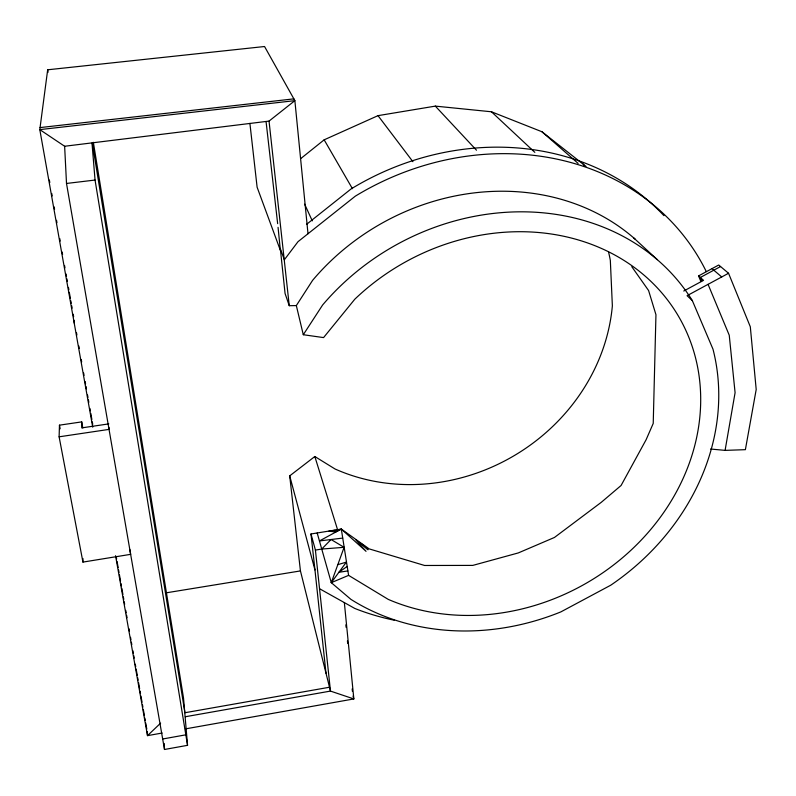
<?xml version="1.0" encoding="UTF-8"?>
<svg xmlns="http://www.w3.org/2000/svg" width="796" height="796" viewBox="0 0 796 796"><rect width="100%" height="100%" fill="white"/><g stroke="black" fill="none" stroke-linecap="round" stroke-linejoin="round"><path stroke-width="1.19" d="M74.247 323.126L74.287 320.34M93.351 142.305L183.528 698.112L187.548 745.325L164.493 749.484L130.644 554.344L82.943 562.095L59.113 436.815L59.461 425.163L81.719 421.89L82.814 427.95M308.002 233.745L294.868 100.644L264.551 46.516L47.67 69.789L39.8 129.619L92.724 427.173M710.619 449.024L725.086 450.377L735.086 392.707L729.245 335.225L708.062 284.341M339.952 529.808L340.081 529.28M725.086 450.377L745.384 449.67L756.2 389.503L750.31 326.778L728.549 273.267L687.067 295.684L692.341 300.629L712.987 349.165A232.989 201.398 -29.7 0 1 610.721 585.219L560.882 611.885A232.989 201.398 -29.7 0 1 350.907 599.358L331.285 582.662L344.101 547.32L331.066 539.509L321.743 549.051L315.415 550.076L310.987 533.977L341.305 529.071L369.125 548.872L424.606 565.478L472.794 565.399L518.295 552.931L554.454 537.459L601.269 502.326L621.079 485.5L646.103 439.75L653.227 423.422L655.954 314.728L648.591 290.54L631.795 266.7M342.688 538.086L319.445 540.942L341.305 529.071L348.598 575.369L388.239 599.378A213.348 184.334 -29.7 0 0 660.342 517.241A213.348 184.334 -29.7 0 0 632.372 266.043A213.348 184.334 -29.7 0 0 354.807 299.206L323.564 337.594L303.286 334.728L296.331 305.584L312.599 280.351A223.477 195.448 -29.9 0 1 635.427 239.397M303.286 334.728L322.629 304.977A232.989 201.398 -29.7 0 1 692.341 300.629M317.186 532.992L331.285 582.662L346.36 562.135L337.812 564.653M160.623 723.146L147.499 735.643L115.549 555.698M300.938 158.444L324.161 139.827L378.01 115.649L435.332 106.117L491.45 111.778L541.947 131.748L585.995 166.424M306.53 224.382L351.106 188.931A255.954 224.95 -30 0 1 663.924 215.636M269.038 121.101L294.868 100.644L39.8 129.619L64.635 146.255L269.038 121.101L289.256 305.694L296.331 305.584M344.35 602.602L353.842 698.938L330.469 691.087L300.44 570.921L289.704 475.869L314.828 456.516L335.046 468.993A191.727 173.966 -30.9 0 0 612.363 305.833L610.333 260.411A191.727 173.966 -30.9 0 0 608.562 252.043M347.036 566.503L338.897 572.304L347.812 570.911M700.948 281.625L698.55 275.913L718.728 265.008L728.549 273.267M720.559 266.541L700.321 277.486L701.764 280.918M683.744 291.028L703.535 280.331L698.55 275.913M331.285 582.662L348.598 575.369M162.673 738.996L185.826 734.827M329.504 687.237L184.941 712.738L92.376 143.489M185.339 716.738L330.469 691.087L315.415 550.076M162.145 733.036L147.499 735.643L147.23 731.524M185.349 728.907L353.842 698.938L353.046 696.052M166.235 592.821L300.44 570.921M108.803 423.88L81.719 427.89L81.719 421.89M59.113 436.815L109.032 429.392L108.953 427.353M129.828 549.479L130.644 554.344L66.506 183.458L95.052 180.055L187.548 745.325M40.049 127.589L293.883 98.853M321.743 549.051L344.101 547.32M328.937 531.091L335.892 532.017L333.912 530.285L338.599 530.544L338.3 529.579M319.544 588.722L354.827 608.462A259.765 227.387 -30 0 0 394.149 620.193M712.002 268.64L721.723 276.958M541.947 131.748L578.135 163.419M341.305 529.071L366.041 551.339L355.752 539.728L368.041 549.747L364.13 545.678L359.931 542.802M633.576 237.785L657.307 259.665M491.45 111.778L534.842 152.364M435.332 106.117L476.496 150.215M378.01 115.649L412.905 161.688M583.179 163.986L584.612 166.016M324.161 139.827L352.429 188.682M304.639 204.154L312.271 220.85M278.063 227.338L280.172 248.372L284.371 259.755L298.002 241.685L355.285 196.184A259.765 227.387 -30 0 1 706.281 271.585M289.256 305.694L285.067 293.485L280.56 250.859L257.118 187.229L249.904 123.38M314.828 456.516L337.882 530.713M289.704 475.869L314.967 569.956L325.992 673.217M59.461 425.163L60.158 428.805M49.372 180.045L49.8 182.483M51.75 193.468L52.188 195.906M54.138 206.88L54.576 209.318M56.526 220.303L56.954 222.741M59.77 238.601L60.207 241.039M62.158 252.024L62.585 254.461M64.536 265.436L64.974 267.884M66.058 273.983L66.486 276.421M66.924 278.859L67.352 281.296M68.436 287.396L68.874 289.844M69.302 292.281L70.386 298.381M70.824 300.818L71.262 303.256M71.69 305.704L72.128 308.142M73.212 314.241L73.64 316.679M76.466 332.579L76.894 335.026M78.854 346.041L79.282 348.489M81.242 359.503L81.67 361.951M83.63 372.966L84.058 375.404M85.142 381.523L85.58 383.97M86.018 386.418L86.446 388.866M87.53 394.985L87.968 397.433M88.406 399.881L88.834 402.328M89.918 408.447L90.356 410.895M90.794 413.343L91.878 419.462M92.306 421.91L92.744 424.358M116.186 556.523L116.624 558.971M117.062 561.419L118.146 567.538M118.574 569.986L119.012 572.433M119.45 574.881L120.534 581M120.962 583.448L121.4 585.896M121.828 588.343L122.922 594.463M123.35 596.91L123.788 599.358M124.216 601.806L124.654 604.254M125.738 610.373L126.176 612.82M126.604 615.268L127.042 617.716M128.992 628.731L129.43 631.178M130.514 637.298L130.952 639.745M131.38 642.193L131.818 644.641M132.902 650.76L133.34 653.208M133.768 655.645L134.206 658.093M135.29 664.212L135.728 666.66M136.156 669.108L137.25 675.227M137.678 677.675L138.116 680.122M138.544 682.57L139.638 688.689M140.066 691.137L140.504 693.585M140.932 696.032L142.026 702.152M142.454 704.599L142.892 707.047M143.32 709.495L144.414 715.614M144.842 718.062L145.28 720.509M145.708 722.957L146.802 729.076M47.67 69.789L48.098 72.237M280.172 248.372L280.56 250.859M266.113 121.977L277.655 223.656M310.987 533.977L314.967 569.956M345.842 624.85L346.091 627.318M347.424 640.87L347.673 643.337M352.17 688.928L352.419 691.396M91.998 143.041L95.052 180.055M64.635 146.255L66.506 183.458M164.235 743.474L164.493 749.484M82.943 558.503L82.943 562.095"/></g></svg>
